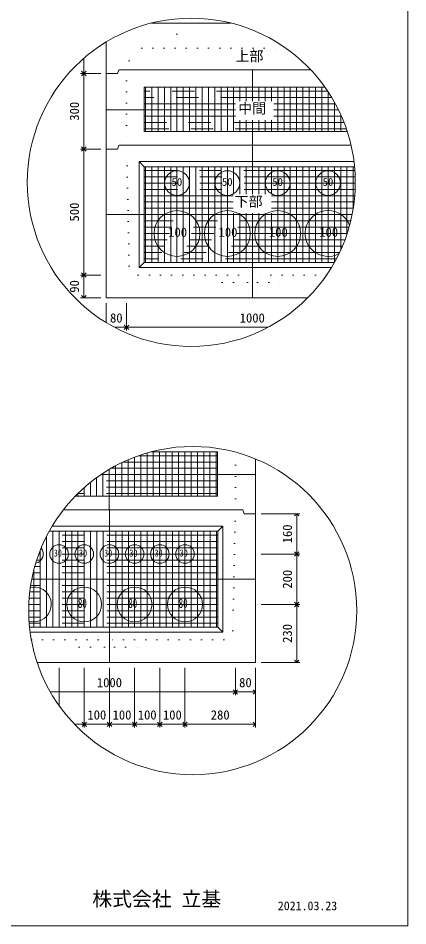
# Model space of a CAD drawing. Units: millimetres, scale not verified. Extents: x -4890 to 18490, y -2291 to 2291.
# Drawn here: x -2944 to -1830, y -1984 to 610 of the extents above; entities that cross this region are included whole.
import ezdxf
from ezdxf.enums import TextEntityAlignment as Align

# ---------------------------------------------------------------- set-up
doc = ezdxf.new("R2010")
doc.units = ezdxf.units.MM
doc.header["$LTSCALE"] = 10
for name, pattern in [('DASHED1', [1.8, 1.2, -0.6]), ('USER2', [50.8, 31.75, -6.35, 6.35, -6.35]), ('USER5', [3.185, 0.01, -3.175])]:
    doc.linetypes.add(name, pattern=pattern)
for name, color, linetype, lineweight in [('0-2_waku', 7, 'Continuous', 18), ('0-3_gaikei', 7, 'Continuous', 18), ('0-4_kakure', 7, 'DASHED1', 5), ('0-5_sunpou', 7, 'Continuous', 5), ('0-8_hole', 7, 'Continuous', 18), ('0-9_uchigawa', 6, 'Continuous', 18), ('0-E_文字１', 7, 'Continuous', 18), ('0-F_コア部分\u3000寸法補助線3', 150, 'USER2', 18), ('1-0_コア部分\u3000寸法補助線2', 150, 'USER2', 18), ('1-1_コア部分\u3000中心補助線', 1, 'Continuous', 18), ('1-2_コア部分\u3000寸法補助線', 7, 'USER2', 5), ('1-3_uchigawa2', 6, 'USER2', 18)]:
    doc.layers.add(name, color=color, linetype=linetype, lineweight=lineweight)
doc.styles.add('ＭＳ ゴシック', font='')
doc.styles.get('ＭＳ ゴシック').set_extended_font_data('MS Gothic')

# ---------------------------------------------------------------- blocks, each defined once
blk = doc.blocks.new('_Open90')
at = {"layer": '0-5_sunpou'}
blk.add_line((0, 0), (-1, 0), dxfattribs=at)
blk.add_lwpolyline([(-0.5, 0.5), (0, 0), (-0.5, -0.5)], dxfattribs=at)

msp = doc.modelspace()

# ---------------------------------------------------------------- linework, layer by layer
at = {"layer": '0-2_waku'}
for p in [(-1830.06, 2291.39), (-4890.06, -1983.61), (-4890.06, -1983.61), (-4890.06, -1983.61), (-4890.06, -1983.61)]:
    msp.add_line(p, (-1830.06, -1983.61), dxfattribs=at)
at = {"layer": '0-3_gaikei'}
for p, q in [((-2562.8, 595.75), (-2508.76, 595.75)), ((-2562.8, 595.75), (-2508.76, 595.75)), ((-2562.8, 595.75), (-2508.76, 595.75)), ((-2335.7, 595.75), (-2562.8, 595.75)), ((-2562.76, 595.75), (-2335.7, 595.75)), ((-2562.76, 595.75), (-2335.7, 595.75)), ((-2692.36, 451.75), (-2692.36, 541.76)), ((-2692.36, 451.75), (-2692.36, -189.05)), ((-2659.96, 451.75), (-2692.36, 451.75)), ((-2659.96, 451.75), (-2692.36, 451.75)), ((-2656.36, 462.55), (-2659.96, 451.75)), ((-2274.14, 462.55), (-2655.74, 462.55)), ((-2108.16, 462.55), (-2274.76, 462.55)), ((-2659.96, 235.75), (-2692.36, 235.75)), ((-2659.96, 235.75), (-2692.36, 235.75)), ((-2656.36, 246.55), (-2659.96, 235.75)), ((-2274.14, 246.55), (-2655.74, 246.55)), ((-1992.45, 246.55), (-2274.76, 246.55)), ((-2692.36, -189.05), (-2116.05, -189.05)), ((-2692.36, -189.05), (-2116.05, -189.05)), ((-2692.36, -189.05), (-2116.05, -189.05)), ((-2265.65, -1007.64), (-2265.65, -649.68)), ((-2301.65, -795.24), (-2298.05, -806.04)), ((-2265.65, -806.04), (-2298.05, -806.04))]:
    msp.add_line(p, q, dxfattribs=at)
for points in [[(-2301.65, -795.24), (-2683.25, -795.24), (-2815.32, -795.24)], [(-2889.97, -1230.84), (-2265.65, -1230.84), (-2265.65, -806.04)], [(-2880.82, -1230.84), (-2265.65, -1230.84), (-2265.65, -806.04)]]:
    msp.add_lwpolyline(points, dxfattribs=at)
at = {"layer": '0-4_kakure', "linetype": 'USER5', "lineweight": 18}
for p, q in [((-2490.76, 595.75), (-2490.76, 607.87)), ((-2490.76, 595.75), (-2490.76, 523.75)), ((-2626.94, 487.75), (-2590.94, 523.75)), ((-2590.94, 523.75), (-2178.66, 523.75)), ((-2626.94, 487.75), (-2634.14, 462.55)), ((-2634.14, 462.55), (-2634.14, 246.55)), ((-2626.71, -99.05), (-2634.14, 246.55)), ((-2626.71, -99.05), (-2600.96, -124.25)), ((-2600.96, -124.25), (-2274.14, -124.25)), ((-2360.54, -145.85), (-2382.14, -124.25)), ((-2062.5, -124.25), (-2274.14, -124.25)), ((-2187.74, -145.85), (-2166.14, -124.25)), ((-2360.54, -145.85), (-2288.54, -145.85)), ((-2288.54, -145.85), (-2285.66, -189.05)), ((-2259.74, -145.85), (-2262.62, -189.05)), ((-2259.74, -145.85), (-2187.74, -145.85)), ((-2323.25, -795.24), (-2323.25, -630.1)), ((-2323.25, -795.24), (-2330.69, -1140.84)), ((-2330.69, -1140.84), (-2356.43, -1166.04)), ((-2906.49, -1166.04), (-2683.25, -1166.04)), ((-2769.65, -1187.64), (-2791.25, -1166.04)), ((-2356.43, -1166.04), (-2683.25, -1166.04)), ((-2596.85, -1187.64), (-2575.25, -1166.04)), ((-2769.65, -1187.64), (-2697.65, -1187.64)), ((-2697.65, -1187.64), (-2694.77, -1230.84)), ((-2668.85, -1187.64), (-2671.73, -1230.84)), ((-2668.85, -1187.64), (-2596.85, -1187.64))]:
    msp.add_line(p, q, dxfattribs=at)
at = {"layer": '0-5_sunpou', "color": 150, "lineweight": 18}
for p, q in [((-2756.67, 494.87), (-2756.67, 464.71)), ((-2708.2, 451.75), (-2766.03, 451.75)), ((-2724.04, 451.75), (-2766.03, 451.75)), ((-2756.67, 438.79), (-2756.67, 248.71)), ((-2708.2, 235.75), (-2766.03, 235.75)), ((-2708.2, 235.75), (-2766.03, 235.75)), ((-2756.67, 222.79), (-2756.67, -111.29)), ((-2708.2, -124.25), (-2766.03, -124.25)), ((-2724.04, -124.25), (-2766.03, -124.25)), ((-2756.67, -137.21), (-2756.67, -176.09)), ((-2708.2, -189.05), (-2766.03, -189.05)), ((-2692.36, -204.89), (-2692.36, -260.1)), ((-2634.76, -204.89), (-2634.76, -282.95)), ((-2634.76, -204.89), (-2634.76, -282.95)), ((-2668.57, -273.59), (-2647.72, -273.59)), ((-2621.8, -273.59), (-2229.93, -273.59)), ((-2249.81, -806.04), (-2138.5, -806.04)), ((-2147.86, -819), (-2147.86, -908.28)), ((-2249.81, -921.24), (-2138.5, -921.24)), ((-2249.81, -921.24), (-2138.5, -921.24)), ((-2147.86, -934.2), (-2147.86, -1052.28)), ((-2249.81, -1065.24), (-2138.5, -1065.24)), ((-2249.81, -1065.24), (-2138.5, -1065.24)), ((-2147.86, -1078.2), (-2147.86, -1217.88)), ((-2249.81, -1230.84), (-2138.5, -1230.84)), ((-2827.25, -1246.68), (-2827.25, -1354.48)), ((-2755.25, -1246.68), (-2755.25, -1417.13)), ((-2755.25, -1246.68), (-2755.25, -1417.13)), ((-2683.25, -1246.68), (-2683.25, -1417.13)), ((-2683.25, -1246.68), (-2683.25, -1417.13)), ((-2611.25, -1246.68), (-2611.25, -1417.13)), ((-2611.25, -1246.68), (-2611.25, -1417.13)), ((-2539.25, -1246.68), (-2539.25, -1417.13)), ((-2539.25, -1246.68), (-2539.25, -1417.13)), ((-2467.25, -1246.68), (-2467.25, -1417.13)), ((-2467.25, -1246.68), (-2467.25, -1417.13)), ((-2323.25, -1246.68), (-2323.25, -1324.74)), ((-2323.25, -1246.68), (-2323.25, -1324.74)), ((-2265.65, -1246.68), (-2265.65, -1324.74)), ((-2265.65, -1246.68), (-2265.65, -1417.13)), ((-2852.22, -1315.38), (-2336.21, -1315.38)), ((-2310.29, -1315.38), (-2278.61, -1315.38)), ((-2783.12, -1407.77), (-2768.21, -1407.77)), ((-2742.29, -1407.77), (-2696.21, -1407.77)), ((-2670.29, -1407.77), (-2624.21, -1407.77)), ((-2598.29, -1407.77), (-2552.21, -1407.77)), ((-2526.29, -1407.77), (-2480.21, -1407.77)), ((-2454.29, -1407.77), (-2278.61, -1407.77))]:
    msp.add_line(p, q, dxfattribs=at)
for centre in [(-2449.25, 140.83), (-2445.04, -1082.88)]:
    msp.add_circle(centre, 468.88, dxfattribs=at)
at = {"layer": '0-8_hole'}
for centre, radius in [((-2490.14, 138.55), 35.28), ((-2346.14, 138.55), 35.28), ((-2202.14, 138.55), 35.28), ((-2058.14, 138.55), 35.28), ((-2490.14, -5.45), 65.52), ((-2346.14, -5.45), 65.52), ((-2202.14, -5.45), 65.52), ((-2827.25, -921.24), 26.64), ((-2755.25, -921.24), 26.64), ((-2683.25, -921.24), 26.64), ((-2611.25, -921.24), 26.64), ((-2539.25, -921.24), 26.64), ((-2467.25, -921.24), 26.64), ((-2755.25, -1065.24), 49.68), ((-2611.25, -1065.24), 49.68), ((-2467.25, -1065.24), 49.68)]:
    msp.add_circle(centre, radius, dxfattribs=at)
for centre, radius, start, end in [((-2058.14, -5.45), 65.52, 20.66629, 298.32089), ((-2899.25, -921.24), 26.64, 281.59033, 39.2294), ((-2899.25, -1065.24), 49.68, 253.99064, 101.55918)]:
    msp.add_arc(centre, radius, start, end, dxfattribs=at)
at = {"layer": '0-9_uchigawa'}
for p, q in [((-2598.14, 199.75), (-2583.74, 185.35)), ((-2598.14, -102.65), (-2598.14, 199.75)), ((-2583.74, 185.35), (-2274.14, 185.35)), ((-2583.74, -88.25), (-2583.74, 185.35)), ((-2274.14, 185.35), (-1982.49, 185.35)), ((-2598.14, -102.65), (-2583.74, -88.25)), ((-2598.14, -102.65), (-2048.55, -102.65)), ((-2583.74, -88.25), (-2040.15, -88.25)), ((-2359.25, -1144.44), (-2359.25, -842.04)), ((-2373.65, -1130.04), (-2373.65, -856.44)), ((-2911.54, -1130.04), (-2373.65, -1130.04)), ((-2359.25, -1144.44), (-2373.65, -1130.04)), ((-2909.86, -1144.44), (-2359.25, -1144.44))]:
    msp.add_line(p, q, dxfattribs=at)
for points in [[(-2598.14, 199.75), (-2274.14, 199.75), (-1984.09, 199.75)], [(-2855.61, -856.44), (-2683.25, -856.44), (-2373.65, -856.44), (-2359.25, -842.04)], [(-2847.34, -842.04), (-2683.25, -842.04), (-2359.25, -842.04)]]:
    msp.add_lwpolyline(points, dxfattribs=at)
at = {"layer": '0-F_コア部分\u3000寸法補助線3'}
for p, q in [((-2580.14, 286.15), (-2580.14, 412.15)), ((-2544.14, 286.15), (-2544.14, 412.15)), ((-2508.14, 286.15), (-2508.14, 412.15)), ((-2472.14, 286.15), (-2472.14, 412.15)), ((-2436.14, 286.15), (-2436.14, 412.15)), ((-2400.14, 286.15), (-2400.14, 412.15)), ((-2364.14, 286.15), (-2364.14, 412.15)), ((-2328.14, 286.15), (-2328.14, 412.15)), ((-2292.14, 372.38), (-2292.14, 412.15)), ((-2256.14, 372.38), (-2256.14, 412.15)), ((-2220.14, 372.38), (-2220.14, 412.15)), ((-2184.14, 286.15), (-2184.14, 412.15)), ((-2148.14, 286.15), (-2148.14, 412.15)), ((-2112.14, 286.15), (-2112.14, 412.15)), ((-2076.14, 286.15), (-2076.14, 412.15)), ((-2323.14, 365.35), (-2583.74, 365.35)), ((-2037.63, 365.35), (-2212.98, 365.35)), ((-2040.14, 286.15), (-2040.14, 369.91)), ((-2323.14, 329.35), (-2583.74, 329.35)), ((-2292.14, 286.15), (-2292.14, 318.48)), ((-2256.14, 286.15), (-2256.14, 318.48)), ((-2220.14, 286.15), (-2220.14, 318.48)), ((-2019.94, 329.35), (-2212.98, 329.35)), ((-2004.14, 286.15), (-2004.14, 288.22)), ((-2580.14, -88.25), (-2580.14, 185.35)), ((-2544.14, -88.25), (-2544.14, 185.35)), ((-2508.14, -88.25), (-2508.14, 185.35)), ((-2472.14, -88.25), (-2472.14, 185.35)), ((-2436.14, -88.25), (-2436.14, 185.35)), ((-2400.14, -88.25), (-2400.14, 185.35)), ((-2364.14, -88.25), (-2364.14, 185.35)), ((-2328.14, 106.58), (-2328.14, 185.35)), ((-2292.14, 106.58), (-2292.14, 185.35)), ((-2256.14, 106.58), (-2256.14, 185.35)), ((-2220.14, 106.58), (-2220.14, 185.35)), ((-2184.14, -88.25), (-2184.14, 185.35)), ((-2148.14, -88.25), (-2148.14, 185.35)), ((-2112.14, -88.25), (-2112.14, 185.35)), ((-2076.14, -88.25), (-2076.14, 185.35)), ((-2040.14, -88.25), (-2040.14, 185.35)), ((-2004.14, -6.55), (-2004.14, 185.35)), ((-1981.59, 174.55), (-2583.74, 174.55)), ((-1980.38, 138.55), (-2583.74, 138.55)), ((-2329.76, 102.55), (-2583.74, 102.55)), ((-1981.94, 102.55), (-2219.6, 102.55)), ((-2329.76, 66.55), (-2583.74, 66.55)), ((-2328.14, -88.25), (-2328.14, 52.68)), ((-2292.14, -88.25), (-2292.14, 52.68)), ((-2256.14, -88.25), (-2256.14, 52.68)), ((-2220.14, -88.25), (-2220.14, 52.68)), ((-1986.3, 66.55), (-2219.6, 66.55)), ((-1993.53, 30.55), (-2583.74, 30.55)), ((-2003.78, -5.45), (-2583.74, -5.45)), ((-2017.26, -41.45), (-2583.74, -41.45)), ((-2034.28, -77.45), (-2583.74, -77.45)), ((-2593.87, -755.64), (-2593.87, -638.25)), ((-2557.87, -755.64), (-2557.87, -629.64)), ((-2521.87, -755.64), (-2521.87, -629.64)), ((-2485.87, -755.64), (-2485.87, -629.64)), ((-2449.87, -755.64), (-2449.87, -629.64)), ((-2413.87, -755.64), (-2413.87, -629.64)), ((-2377.87, -755.64), (-2377.87, -629.64)), ((-2665.87, -755.64), (-2665.87, -669.26)), ((-2629.87, -755.64), (-2629.87, -651.97)), ((-2701.87, -755.64), (-2701.87, -690.6)), ((-2374.27, -676.44), (-2678.81, -676.44)), ((-2737.87, -755.64), (-2737.87, -716.69)), ((-2374.27, -712.44), (-2732.47, -712.44)), ((-2773.87, -755.64), (-2773.87, -748.64)), ((-2373.65, -867.24), (-2861.39, -867.24)), ((-2845.25, -1130.04), (-2845.25, -856.44)), ((-2809.25, -1130.04), (-2809.25, -856.44)), ((-2773.25, -1130.04), (-2773.25, -856.44)), ((-2737.25, -1130.04), (-2737.25, -856.44)), ((-2701.25, -1130.04), (-2701.25, -856.44)), ((-2665.25, -1130.04), (-2665.25, -856.44)), ((-2629.25, -1130.04), (-2629.25, -856.44)), ((-2593.25, -1130.04), (-2593.25, -856.44)), ((-2557.25, -1130.04), (-2557.25, -856.44)), ((-2521.25, -1130.04), (-2521.25, -856.44)), ((-2485.25, -1130.04), (-2485.25, -856.44)), ((-2449.25, -1130.04), (-2449.25, -856.44)), ((-2413.25, -1130.04), (-2413.25, -856.44)), ((-2377.25, -1130.04), (-2377.25, -856.44)), ((-2373.65, -903.24), (-2878.14, -903.24)), ((-2881.25, -1130.04), (-2881.25, -910.93)), ((-2373.65, -939.24), (-2891.38, -939.24)), ((-2373.65, -975.24), (-2901.4, -975.24)), ((-2373.65, -1011.24), (-2908.42, -1011.24)), ((-2373.65, -1047.24), (-2912.56, -1047.24)), ((-2373.65, -1083.24), (-2913.92, -1083.24)), ((-2373.65, -1119.24), (-2912.51, -1119.24))]:
    msp.add_line(p, q, dxfattribs=at)
at = {"layer": '1-0_コア部分\u3000寸法補助線2'}
for p, q in [((-2562.14, 286.15), (-2562.14, 412.15)), ((-2526.14, 286.15), (-2526.14, 412.15)), ((-2490.14, 286.15), (-2490.14, 412.15)), ((-2454.14, 286.15), (-2454.14, 412.15)), ((-2382.14, 286.15), (-2382.14, 412.15)), ((-2310.14, 372.38), (-2310.14, 412.15)), ((-2238.14, 372.38), (-2238.14, 412.15)), ((-2166.14, 286.15), (-2166.14, 412.15)), ((-2094.14, 286.15), (-2094.14, 412.15)), ((-2047.97, 383.35), (-2583.74, 383.35)), ((-2012.48, 311.35), (-2583.74, 311.35)), ((-2310.14, 286.15), (-2310.14, 318.48)), ((-2238.14, 286.15), (-2238.14, 318.48)), ((-2022.14, 286.15), (-2022.14, 334.28)), ((-2526.14, -88.25), (-2526.14, 185.35)), ((-2490.14, -88.25), (-2490.14, 185.35)), ((-2454.14, -88.25), (-2454.14, 185.35)), ((-2382.14, -88.25), (-2382.14, 185.35)), ((-2310.14, 106.58), (-2310.14, 185.35)), ((-2238.14, 106.58), (-2238.14, 185.35)), ((-2166.14, -88.25), (-2166.14, 185.35)), ((-2094.14, -88.25), (-2094.14, 185.35)), ((-2022.14, -52.62), (-2022.14, 185.35)), ((-1980.64, 156.55), (-2583.74, 156.55)), ((-2329.76, 84.55), (-2583.74, 84.55)), ((-1983.77, 84.55), (-2219.6, 84.55)), ((-2310.14, -88.25), (-2310.14, 52.68)), ((-2238.14, -88.25), (-2238.14, 52.68)), ((-1998.27, 12.55), (-2583.74, 12.55)), ((-2025.3, -59.45), (-2583.74, -59.45)), ((-2575.87, -755.64), (-2575.87, -632.63)), ((-2503.87, -755.64), (-2503.87, -629.64)), ((-2431.87, -755.64), (-2431.87, -629.64)), ((-2647.87, -755.64), (-2647.87, -660.14)), ((-2374.27, -658.44), (-2644.27, -658.44)), ((-2719.87, -755.64), (-2719.87, -702.99)), ((-2374.27, -730.44), (-2754.28, -730.44)), ((-2863.25, -1130.04), (-2863.25, -870.88)), ((-2791.25, -1130.04), (-2791.25, -856.44)), ((-2719.25, -1130.04), (-2719.25, -856.44)), ((-2647.25, -1130.04), (-2647.25, -856.44)), ((-2575.25, -1130.04), (-2575.25, -856.44)), ((-2503.25, -1130.04), (-2503.25, -856.44)), ((-2431.25, -1130.04), (-2431.25, -856.44)), ((-2373.65, -885.24), (-2870.23, -885.24)), ((-2373.65, -957.24), (-2896.77, -957.24)), ((-2899.25, -1130.04), (-2899.25, -966.52)), ((-2373.65, -1029.24), (-2910.84, -1029.24)), ((-2373.65, -1101.24), (-2913.56, -1101.24))]:
    msp.add_line(p, q, dxfattribs=at)
at = {"layer": '1-1_コア部分\u3000中心補助線'}
for p, q in [((-2274.14, 372.38), (-2274.14, 462.55)), ((-2323.14, 347.35), (-2692.36, 347.35)), ((-2028.31, 347.35), (-2212.98, 347.35)), ((-2274.14, 246.55), (-2274.14, 318.48)), ((-2274.14, 106.58), (-2274.14, 246.55)), ((-2274.14, -189.05), (-2274.14, 52.68)), ((-2691.74, 48.55), (-1989.55, 48.55)), ((-2266.88, -694.44), (-2707.64, -694.44)), ((-2683.87, -795.24), (-2683.87, -679.39)), ((-2683.25, -1230.84), (-2683.25, -795.24)), ((-2905.27, -993.24), (-2265.65, -993.24))]:
    msp.add_line(p, q, dxfattribs=at)
at = {"layer": '1-2_コア部分\u3000寸法補助線'}
for p, q in [((-2059.41, 401.35), (-2583.74, 401.35)), ((-2562.14, 286.15), (-2562.14, 412.15)), ((-2490.14, 286.15), (-2490.14, 412.15)), ((-2418.14, 286.15), (-2418.14, 412.15)), ((-2346.14, 286.15), (-2346.14, 412.15)), ((-2202.14, 286.15), (-2202.14, 412.15)), ((-2130.14, 286.15), (-2130.14, 412.15)), ((-2058.14, 286.15), (-2058.14, 399.44)), ((-2005.88, 293.35), (-2583.74, 293.35)), ((-2562.14, -88.25), (-2562.14, 185.35)), ((-2490.14, -88.25), (-2490.14, 185.35)), ((-2418.14, -88.25), (-2418.14, 185.35)), ((-2346.14, -88.25), (-2346.14, 185.35)), ((-2202.14, -88.25), (-2202.14, 185.35)), ((-2130.14, -88.25), (-2130.14, 185.35)), ((-2058.14, -88.25), (-2058.14, 185.35)), ((-1986.14, 67.52), (-1986.14, 185.35)), ((-1980.81, 120.55), (-2583.74, 120.55)), ((-2010.1, -23.45), (-2583.74, -23.45)), ((-2611.87, -755.64), (-2611.87, -644.69)), ((-2374.27, -640.44), (-2600.24, -640.44)), ((-2539.87, -755.64), (-2539.87, -629.64)), ((-2467.87, -755.64), (-2467.87, -629.64)), ((-2395.87, -755.64), (-2395.87, -629.64)), ((-2374.27, -748.44), (-2773.66, -748.44)), ((-2755.87, -755.64), (-2755.87, -731.84)), ((-2827.25, -1130.04), (-2827.25, -856.44)), ((-2755.25, -1130.04), (-2755.25, -856.44)), ((-2611.25, -1130.04), (-2611.25, -856.44)), ((-2539.25, -1130.04), (-2539.25, -856.44)), ((-2467.25, -1130.04), (-2467.25, -856.44)), ((-2395.25, -1130.04), (-2395.25, -856.44)), ((-2373.65, -921.24), (-2885.18, -921.24)), ((-2899.25, -1130.04), (-2899.25, -966.52)), ((-2373.65, -1065.24), (-2913.59, -1065.24))]:
    msp.add_line(p, q, dxfattribs=at)
at = {"layer": '1-3_uchigawa2'}
for p, q in [((-2583.74, 412.15), (-2274.14, 412.15)), ((-2583.74, 412.15), (-2583.74, 286.15)), ((-2066.85, 412.15), (-2274.14, 412.15)), ((-2583.74, 286.15), (-2274.14, 286.15)), ((-2003.46, 286.15), (-2274.14, 286.15)), ((-2374.27, -629.64), (-2565.09, -629.64)), ((-2374.27, -629.64), (-2374.27, -755.64)), ((-2780.83, -755.64), (-2683.87, -755.64)), ((-2374.27, -755.64), (-2683.87, -755.64))]:
    msp.add_line(p, q, dxfattribs=at)

# ---------------------------------------------------------------- block references
at = {"layer": '0-5_sunpou', "xscale": 12.96, "yscale": 12.96}
for p, rotation in [((-2756.67, 451.75), 270), ((-2756.67, 451.75), 90), ((-2756.67, 235.75), 270), ((-2756.67, 235.75), 90), ((-2756.67, -124.25), 270), ((-2756.67, -124.25), 90), ((-2756.67, -189.05), 270), ((-2634.76, -273.59), 180), ((-2147.86, -806.04), 90), ((-2147.86, -921.24), 270), ((-2147.86, -921.24), 90), ((-2147.86, -1065.24), 270), ((-2147.86, -1065.24), 90), ((-2147.86, -1230.84), 270), ((-2323.25, -1315.38), 180), ((-2755.25, -1407.77), 180), ((-2683.25, -1407.77), 180), ((-2611.25, -1407.77), 180), ((-2539.25, -1407.77), 180), ((-2467.25, -1407.77), 180)]:
    msp.add_blockref('_Open90', p, dxfattribs=dict(at, rotation=rotation))
for p in [(-2634.76, -273.59), (-2323.25, -1315.38), (-2265.65, -1315.38), (-2755.25, -1407.77), (-2683.25, -1407.77), (-2611.25, -1407.77), (-2539.25, -1407.77), (-2467.25, -1407.77), (-2265.65, -1407.77)]:
    msp.add_blockref('_Open90', p, dxfattribs=at)

# ---------------------------------------------------------------- texts
at = {"layer": '0-5_sunpou', "style": 'ＭＳ ゴシック'}
for s, p in [('300', (-2762.43, 316.75)), ('500', (-2762.43, 28.75)), ('90', (-2762.43, -174.65)), ('160', (-2153.62, -890.64)), ('200', (-2153.62, -1020.24)), ('230', (-2153.62, -1175.04))]:
    msp.add_text(s, height=26.39, rotation=90, dxfattribs=at).set_placement(p, align=Align.BOTTOM_LEFT)
for s, p in [('80', (-2681.56, -267.83)), ('1000', (-2310.76, -267.83)), ('1000', (-2719.25, -1309.62)), ('80', (-2312.45, -1309.62)), ('100', (-2746.25, -1402.01)), ('100', (-2674.25, -1402.01)), ('100', (-2602.25, -1402.01)), ('100', (-2530.25, -1402.01)), ('280', (-2393.45, -1402.01))]:
    msp.add_text(s, height=26.39, dxfattribs=at).set_placement(p, align=Align.BOTTOM_LEFT)
at = {"layer": '0-E_文字１', "style": 'ＭＳ ゴシック'}
for s, height, p in [('上部', 29.33, (-2322.95, 478.12)), ('中間', 29.33, (-2315.23, 328.65)), ('50', 22.43, (-2505.69, 123.91)), ('50', 22.43, (-2361.69, 123.91)), ('50', 22.43, (-2217.69, 123.91)), ('50', 22.43, (-2073.69, 123.91)), ('下部', 29.33, (-2325.46, 62.4)), ('100', 26.39, (-2515.3, -22.86)), ('100', 26.39, (-2371.3, -22.86)), ('100', 26.39, (-2227.3, -22.86)), ('100', 26.39, (-2083.3, -22.86)), ('株式会社 立基', 41.57, (-2732.28, -1940.12)), ('2021.03.23', 24.94, (-2201.77, -1946.34))]:
    msp.add_text(s, height=height, dxfattribs=at).set_placement(p, align=Align.BOTTOM_LEFT)
at = {"layer": '0-E_文字１', "style": 'ＭＳ ゴシック', "width": 0.7}
for s, height, p in [('30', 20.19, (-2842.38, -934.58)), ('30', 20.19, (-2770.38, -934.58)), ('30', 20.19, (-2698.38, -934.58)), ('30', 20.19, (-2626.38, -934.58)), ('30', 20.19, (-2554.38, -934.58)), ('30', 20.19, (-2482.38, -934.58)), ('80', 26.39, (-2773.3, -1083.01)), ('80', 26.39, (-2629.3, -1083.01)), ('80', 26.39, (-2485.3, -1083.01))]:
    msp.add_text(s, height=height, dxfattribs=at).set_placement(p, align=Align.BOTTOM_LEFT)

doc.saveas('drawing.dxf')
